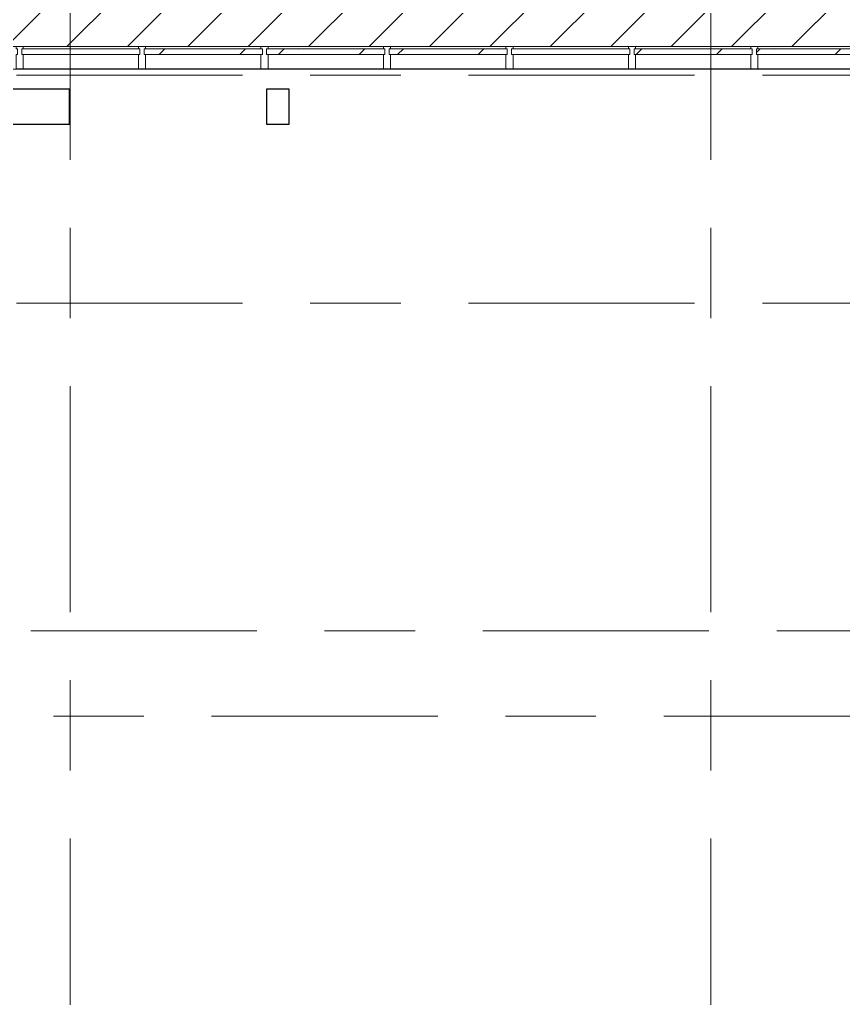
# Model space of a CAD drawing. Header units: millimetres. Extents: x -3129 to 197107, y -8553 to 29000.
# Drawn here: x 7655 to 13440, y 8520 to 15389 of the extents above; entities that cross this region are included whole.
import ezdxf

# ---------------------------------------------------------------- set-up
doc = ezdxf.new("R2010")
doc.units = ezdxf.units.MM
doc.linetypes.add('Осевая', pattern=[3175, 635, -476.25, 1587.5, -476.25])
for name, color, linetype, lineweight in [('A-DETL', 7, 'Continuous', 9), ('A-DETL-2', 7, 'Continuous', 25), ('A-GLAZ-CURT', 7, 'Continuous', 9), ('A-GLAZ-CWMG', 7, 'Continuous', 9), ('Оси-2', 7, 'Осевая', 9)]:
    doc.layers.add(name, color=color, linetype=linetype, lineweight=lineweight)
doc.layers.add('A-DETL-GENF-3', color=7, linetype='Continuous', lineweight=9, true_color=0xc0c0c0)
doc.layers.add('A-FLOR-1', color=7, linetype='Continuous', lineweight=9, true_color=0xaaaaaa)

# ---------------------------------------------------------------- blocks, each defined once
blk = doc.blocks.new('Системная панель - Стекло - 40мм-23997898-План монтажа стен и перегородок 2 этажа  в осях 1-12')
at = {"layer": 'A-GLAZ-CURT'}
h = blk.add_hatch(dxfattribs=at)
h.set_pattern_fill('FP_80', color=256, style=0, pattern_type=2)
h.set_pattern_definition([(45, (-13350.13, -15083), (-282.843, 282.843), [200, -600]), (45, (-13550.13, -15183), (-282.843, 282.843), [600, -200]), (45, (-13150.13, -15283), (-282.843, 282.843), [200, -600])])
h.paths.add_polyline_path([(420.1, -40), (420.1, 0), (-420.1, 0), (-420.1, -40), (149.6, -40)])
for p, q in [((420.1, 0), (-420.1, 0)), ((-420.1, 0), (-420.1, -40)), ((-420.1, -40), (420.1, -40)), ((420.1, -40), (420.1, 0))]:
    blk.add_line(p, q, dxfattribs=at)
blk = doc.blocks.new('Прямоугольный импост - Импост структурный с накладкой - 160мм-23771920-План монтажа стен и перегородок 2 этажа  в осях 1-12')
at = {"layer": 'A-GLAZ-CWMG'}
for p, q in [((13660.3, 15200), (12840, 15200)), ((13660.3, 15043), (12840, 15043))]:
    blk.add_line(p, q, dxfattribs=at)
blk = doc.blocks.new('Прямоугольный импост - Импост структурный с накладкой - 160мм-23997894-План монтажа стен и перегородок 2 этажа  в осях 1-12')
at = {"layer": 'A-GLAZ-CWMG'}
for p, q in [((-25, 40), (-25, 140)), ((-25, 140), (25, 140)), ((25, 140), (25, 40)), ((-15, 40), (-25, 40)), ((-25, -17), (-25, 0)), ((-25, 0), (-15, 0)), ((-15, 0), (-15, 40)), ((15, 40), (15, 0)), ((25, 40), (15, 40)), ((15, 0), (25, 0)), ((25, 0), (25, -17)), ((25, -17), (-25, -17))]:
    blk.add_line(p, q, dxfattribs=at)
blk = doc.blocks.new('Системная панель - Стекло - 40мм-23997899-План монтажа стен и перегородок 2 этажа  в осях 1-12')
at = {"layer": 'A-GLAZ-CURT'}
for p, q in [((415, 0), (-415, 0)), ((-415, 0), (-415, -40)), ((415, -40), (415, 0)), ((-415, -40), (415, -40))]:
    blk.add_line(p, q, dxfattribs=at)
blk = doc.blocks.new('Прямоугольный импост - Импост структурный с накладкой - 160мм-23771909-План монтажа стен и перегородок 2 этажа  в осях 1-12')
at = {"layer": 'A-GLAZ-CWMG'}
for p, q in [((11930, 15200), (11120, 15200)), ((11930, 15043), (11120, 15043))]:
    blk.add_line(p, q, dxfattribs=at)
blk = doc.blocks.new('Системная панель - Стекло - 40мм-V66-План монтажа стен и перегородок 2 этажа  в осях 1-12')
at = {"layer": 'A-GLAZ-CURT'}
h = blk.add_hatch(dxfattribs=at)
h.set_pattern_fill('FP_82', color=256, style=0, pattern_type=2)
h.set_pattern_definition([(45, (-9045, -15083), (-282.843, 282.843), [200, -600]), (45, (-9245, -15183), (-282.843, 282.843), [600, -200]), (45, (-8845, -15283), (-282.843, 282.843), [200, -600])])
h.paths.add_polyline_path([(415, -40), (415, 0), (-415, 0), (-415, -40)])
for p, q in [((415, 0), (-415, 0)), ((-415, 0), (-415, -40)), ((415, -40), (415, 0)), ((-415, -40), (415, -40))]:
    blk.add_line(p, q, dxfattribs=at)
blk = doc.blocks.new('Системная панель - Стекло - 40мм-V67-План монтажа стен и перегородок 2 этажа  в осях 1-12')
at = {"layer": 'A-GLAZ-CURT'}
h = blk.add_hatch(dxfattribs=at)
h.set_pattern_fill('FP_83', color=256, style=0, pattern_type=2)
h.set_pattern_definition([(45, (-9905, -15083), (-282.843, 282.843), [200, -600]), (45, (-10105, -15183), (-282.843, 282.843), [600, -200]), (45, (-9705, -15283), (-282.843, 282.843), [200, -600])])
h.paths.add_polyline_path([(415, -40), (415, 0), (-415, 0), (-415, -40), (-384.5, -40)])
for p, q in [((415, 0), (-415, 0)), ((-415, 0), (-415, -40)), ((415, -40), (415, 0)), ((-415, -40), (415, -40))]:
    blk.add_line(p, q, dxfattribs=at)
blk = doc.blocks.new('Системная панель - Стекло - 40мм-V68-План монтажа стен и перегородок 2 этажа  в осях 1-12')
at = {"layer": 'A-GLAZ-CURT'}
for p, q in [((415, 0), (-415, 0)), ((-415, 0), (-415, -40)), ((415, -40), (415, 0)), ((-415, -40), (415, -40))]:
    blk.add_line(p, q, dxfattribs=at)
blk = doc.blocks.new('Системная панель - Стекло - 40мм-V69-План монтажа стен и перегородок 2 этажа  в осях 1-12')
at = {"layer": 'A-GLAZ-CURT'}
h = blk.add_hatch(dxfattribs=at)
h.set_pattern_fill('FP_84', color=256, style=0, pattern_type=2)
h.set_pattern_definition([(45, (-12485, -15083), (-282.843, 282.843), [200, -600]), (45, (-12685, -15183), (-282.843, 282.843), [600, -200]), (45, (-12285, -15283), (-282.843, 282.843), [200, -600])])
h.paths.add_polyline_path([(415, -40), (415, 0), (-415, 0), (-415, -40), (-311.7, -40)])
for p, q in [((415, 0), (-415, 0)), ((-415, 0), (-415, -40)), ((415, -40), (415, 0)), ((-415, -40), (415, -40))]:
    blk.add_line(p, q, dxfattribs=at)
blk = doc.blocks.new('Системная панель - Стекло - 40мм-V70-План монтажа стен и перегородок 2 этажа  в осях 1-12')
at = {"layer": 'A-GLAZ-CURT'}
h = blk.add_hatch(dxfattribs=at)
h.set_pattern_fill('FP_85', color=256, style=0, pattern_type=2)
h.set_pattern_definition([(45, (-10765, -15083), (-282.843, 282.843), [200, -600]), (45, (-10965, -15183), (-282.843, 282.843), [600, -200]), (45, (-10565, -15283), (-282.843, 282.843), [200, -600])])
h.paths.add_polyline_path([(415, -40), (415, 0), (-415, 0), (-415, -40), (81.9, -40)])
for p, q in [((415, 0), (-415, 0)), ((-415, 0), (-415, -40)), ((415, -40), (415, 0)), ((-415, -40), (415, -40))]:
    blk.add_line(p, q, dxfattribs=at)

msp = doc.modelspace()

# ---------------------------------------------------------------- hatches: boundary and pattern name
at = {"layer": 'A-DETL-GENF-3'}
h = msp.add_hatch(dxfattribs=at)
h.set_pattern_fill('FP_101', color=256, style=0, pattern_type=2)
h.set_pattern_definition([(45, (0, 0), (-212.132, 212.132), [])])
h.paths.add_polyline_path([(13399.8, 15200), (13710.3, 15200), (13710.3, 27150), (4660, 27150), (4660, 26500), (4060, 26500), (4060, 25750), (9710, 25750), (9710, 20770), (6760, 20770), (6760, 15200), (12073.3, 15200)])

# ---------------------------------------------------------------- linework, layer by layer
at = {"layer": 'A-DETL'}
msp.add_line((6760, 15200), (13710.3, 15200), dxfattribs=at)
at = {"layer": 'A-DETL-2'}
for p, q in [((8006, 14900), (6796, 14900)), ((8006, 14655), (8006, 14900)), ((9547.2, 14900), (9390, 14900)), ((9390, 14900), (9390, 14655)), ((9547.2, 14655), (9547.2, 14900)), ((6796, 14655), (8006, 14655)), ((9390, 14655), (9547.2, 14655))]:
    msp.add_line(p, q, dxfattribs=at)
at = {"layer": 'A-FLOR-1'}
msp.add_line((13710, 15040), (6770, 15040), dxfattribs=at)
at = {"layer": 'Оси-2'}
for p, q in [((8010, 593.7), (8010, 24898.1)), ((12510, 593.7), (12510, 24898.1)), ((171.4, 15000), (35390, 15000)), ((171.4, 13400), (35390, 13400)), ((272.4, 11100), (35990, 11100)), ((1542.4, 10500), (35990, 10500))]:
    msp.add_line(p, q, dxfattribs=at)

# ---------------------------------------------------------------- block references
at = {"layer": 'A-GLAZ-CURT'}
for name, p in [('Системная панель - Стекло - 40мм-V68-План монтажа стен и перегородок 2 этажа  в осях 1-12', (8085, 15183)), ('Системная панель - Стекло - 40мм-V66-План монтажа стен и перегородок 2 этажа  в осях 1-12', (8945, 15183)), ('Системная панель - Стекло - 40мм-V67-План монтажа стен и перегородок 2 этажа  в осях 1-12', (9805, 15183)), ('Системная панель - Стекло - 40мм-V70-План монтажа стен и перегородок 2 этажа  в осях 1-12', (10665, 15183)), ('Системная панель - Стекло - 40мм-23997899-План монтажа стен и перегородок 2 этажа  в осях 1-12', (11525, 15183)), ('Системная панель - Стекло - 40мм-V69-План монтажа стен и перегородок 2 этажа  в осях 1-12', (12385, 15183)), ('Системная панель - Стекло - 40мм-23997898-План монтажа стен и перегородок 2 этажа  в осях 1-12', (13250.1, 15183))]:
    msp.add_blockref(name, p, dxfattribs=at)
at = {"layer": 'A-GLAZ-CWMG', "extrusion": (0, 0, -1), "rotation": 180}
for p in [(-7655, 15183), (-8515, 15183), (-9375, 15183), (-10235, 15183), (-11095, 15183), (-11955, 15183), (-12815, 15183)]:
    msp.add_blockref('Прямоугольный импост - Импост структурный с накладкой - 160мм-23997894-План монтажа стен и перегородок 2 этажа  в осях 1-12', p, dxfattribs=at)
at = {"layer": 'A-GLAZ-CWMG'}
for name, p in [('Прямоугольный импост - Импост структурный с накладкой - 160мм-23771909-План монтажа стен и перегородок 2 этажа  в осях 1-12', (-3440, 0)), ('Прямоугольный импост - Импост структурный с накладкой - 160мм-23771909-План монтажа стен и перегородок 2 этажа  в осях 1-12', (-2580, 0)), ('Прямоугольный импост - Импост структурный с накладкой - 160мм-23771909-План монтажа стен и перегородок 2 этажа  в осях 1-12', (-1720, 0)), ('Прямоугольный импост - Импост структурный с накладкой - 160мм-23771909-План монтажа стен и перегородок 2 этажа  в осях 1-12', (-860, 0)), ('Прямоугольный импост - Импост структурный с накладкой - 160мм-23771909-План монтажа стен и перегородок 2 этажа  в осях 1-12', (0, 0)), ('Прямоугольный импост - Импост структурный с накладкой - 160мм-23771909-План монтажа стен и перегородок 2 этажа  в осях 1-12', (860, 0)), ('Прямоугольный импост - Импост структурный с накладкой - 160мм-23771920-План монтажа стен и перегородок 2 этажа  в осях 1-12', (0, 0))]:
    msp.add_blockref(name, p, dxfattribs=at)

doc.saveas('drawing.dxf')
